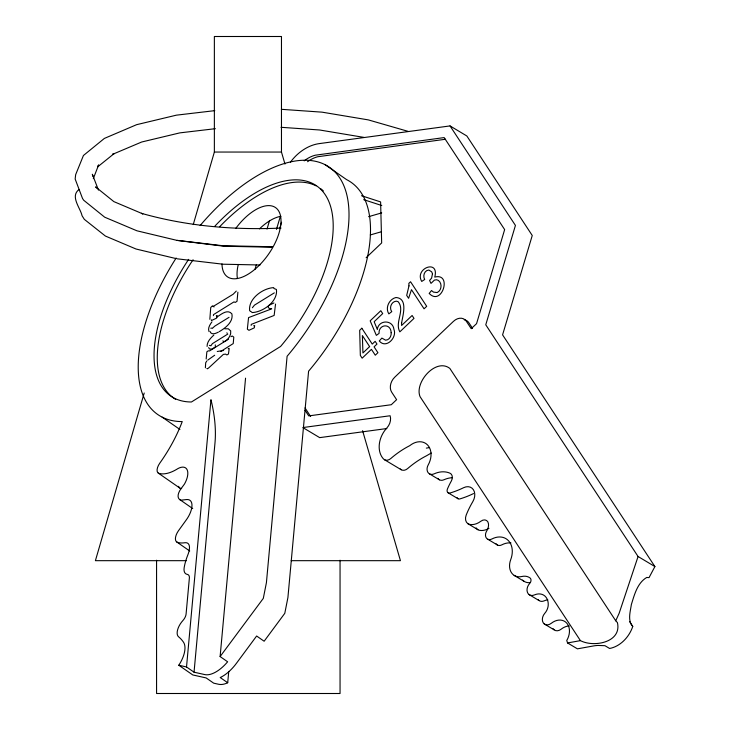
<?xml version="1.0" encoding="UTF-8"?>
<svg xmlns="http://www.w3.org/2000/svg" width="730" height="730" viewBox="0 0 730 730"><rect width="100%" height="100%" fill="white"/><g stroke="black" fill="none" stroke-linecap="round" stroke-linejoin="round"><path stroke-width="1.09" d="M213.406 315.615L213.498 314.639L233.992 301.873L235.243 302.448L237.022 301.289L237.88 292.21M194.043 672.193L186.524 666.964L210.952 399.712A127.923 73.046 58.1 0 1 214.967 443.128L194.043 672.193L204.71 674.575A29.693 14.673 -55.2 0 0 225.88 663.78L227.632 661.791L220.113 656.562L245.554 378.158M251.156 325.425L251.257 324.385L274.142 315.451L275.538 304.091M176.158 258.018A150.499 74.378 -55.2 0 0 182.235 421.584A97.829 48.344 -55.2 0 1 159.779 463.167A8.796 4.343 -55.2 0 0 158.848 473.35A43.672 21.581 -55.2 0 0 177.938 468.578A17.055 8.431 -55.2 0 1 187.227 469.974A17.055 8.431 -55.2 0 1 184.498 484.027L180.921 488.863A8.66 4.28 -55.2 0 0 178.339 497.696A14.5 7.163 -55.2 0 0 181.14 500.178L186.552 499.557A16.023 7.92 -55.2 0 1 191.963 505.99A17.757 8.778 -55.2 0 1 185.977 520.317L178.33 530.929A10.028 4.955 -55.2 0 0 177.29 542.253A43.362 21.435 -55.2 0 0 184.763 542.746A13.113 6.479 -55.2 0 1 189.49 547.628A18.515 9.152 -55.2 0 1 187.811 554.983A46.565 23.013 -55.2 0 0 184.179 567.584A13.578 6.716 -55.2 0 0 187.263 574.382A8.943 4.426 -55.2 0 1 189.289 578.963L186.086 614.049A7.099 3.504 -55.2 0 1 182.865 620.582A12.51 6.187 -55.2 0 0 178.576 636.797A97.437 48.153 -55.2 0 1 183.513 642.236A23.059 11.397 -55.2 0 1 178.786 665.24L192.757 674.94L206.17 677.942L213.689 683.17L218.681 684.284A29.693 14.673 -55.2 0 0 226.446 683.326L227.714 682.751L228.745 671.408M210.833 345.892L212.384 343.666L227.769 334.084M252.388 307.741L254.487 305.122L274.316 292.867M144.212 393.014L95.402 560.677L186.451 560.677M193.258 224.548L214.364 152.05L214.364 36.5L281.47 36.5L281.47 152.05L284.974 164.067M254.989 269.334L256.285 264.981M267.007 229.092L269.607 220.396M276.46 229.393L280.347 216.363M279.626 228.727L281.579 222.212M290.367 162.252A42.249 32.056 -59.1 0 1 319.22 143.618L450.027 125.916L515.435 225.424L485.76 324.795L638.075 556.506L619.122 613.346L615.737 620.783L617.425 622.59C621.996 642.418 593.837 647.692 580.423 640.63L567.566 642.947L566.754 640.484A15.357 11.653 -59.1 0 0 566.69 623.055A15.357 11.653 -59.1 0 0 551.287 623.301A7.574 5.749 -59.1 0 1 543.266 622.845A7.574 5.749 -59.1 0 1 544.753 613.346A10.941 8.304 -59.1 0 0 548.23 605.088A14.527 11.023 -59.1 0 0 534.387 594.941A7.738 5.867 -59.1 0 1 527.48 592.486A7.738 5.867 -59.1 0 1 529.688 583.462A3.86 2.929 -59.1 0 0 529.962 577.886A15.33 11.634 -59.1 0 0 521.859 576.499A15.312 11.625 -59.1 0 1 510.735 559.582A20.102 15.257 -59.1 0 0 508.6 540.83A20.102 15.257 -59.1 0 0 491.92 538.977A6.36 4.827 -59.1 0 1 486.262 537.9A6.36 4.827 -59.1 0 1 486.691 531.02A9.727 7.382 -59.1 0 0 488.498 523.939A6.488 4.928 -59.1 0 0 480.924 521.193A17 12.903 -59.1 0 1 469.691 524.432A8.249 6.26 -59.1 0 1 466.196 515.07A74.533 56.557 -59.1 0 1 472.83 501.601A11.242 8.532 -59.1 0 0 473.414 489.72A11.242 8.532 -59.1 0 0 463.678 487.667A95.986 72.836 -59.1 0 1 450.027 493.015A3.486 2.646 -59.1 0 1 447.408 489.036A66.877 50.744 -59.1 0 1 451.368 480.942A6.232 4.727 -59.1 0 0 449.981 473.204A27.192 20.632 -59.1 0 0 434.095 473.861A7.318 5.557 -59.1 0 1 427.944 472.438A7.318 5.557 -59.1 0 1 428.209 464.91A17.83 13.532 -59.1 0 0 427.588 444.981A17.83 13.532 -59.1 0 0 409.758 445.665A86.313 65.499 -59.1 0 0 390.805 458.513A7.099 5.384 -59.1 0 1 383.46 458.914A22.812 17.31 -59.1 0 1 386.9 427.917A10.914 8.276 -59.1 0 0 390.103 415.753L302.859 427.561L319.685 437.635L386.791 428.546M93.321 178.631L98.623 164.916L97.537 166.768M450.027 125.916L466.844 135.981L532.252 235.489L502.578 334.86L654.901 566.571L649.034 577.631L646.762 577.448C637.354 582.914 634.388 594.813 631.359 604.559C630.364 611.521 627.38 620.637 632.755 626.449A27.649 20.988 -59.1 0 1 609.605 648.468L604.96 645.694L597.916 645.439A17.219 6.187 4.2 0 0 593.134 646.014L577.421 648.842L567.566 642.947M211.956 321.83C210.003 324.531 207.575 328.153 209.017 331.584M212.494 328.208L214.803 326.118L229.056 317.322M220.113 656.562L263.302 598.39L266.423 582.631L287.1 356.258A150.499 74.378 -55.2 0 0 339.614 177.737A150.499 74.378 -55.2 0 0 200.139 225.543M206.845 360.958L205.696 362.746L205.376 367.792M366.122 257.708L381.662 242.935L380.613 201.918L361.487 195.713M213.835 335.097C210.605 338.036 206.982 341.759 207.083 346.44M97.701 166.832L114.172 153.574L112.42 154.395L141.693 142.003L179.835 132.878L215.377 128.69M79.022 189.526C69.87 196.352 80.4 207.94 82.061 215.742L84.324 219.347L105.394 236.046L136.026 249.012L175.957 258.566M216.746 317.176C220.871 314.594 227.441 308.626 231.885 313.863C233.6 321.866 225.342 328.089 219.228 331.657M228.536 339.103L209.519 350.947L208.16 350.856L206.864 351.814L206.179 358.987M214.675 355.227L207.785 360.109M220.715 351.468L233.235 343.575L233.792 337.105L232.177 335.982L230.99 336.685M236.274 291.087L233.144 294.245L213.178 306.454M269.251 305.167L273.933 302.968M228.152 348.776L229.037 348.374L229.147 348.849L228.454 354.023L226.884 354.962L225.607 354.132L223.38 354.388L208.661 367.947L207.411 368.814L206.891 368.477M218.343 332.168C216.08 333.209 212.695 334.988 210.632 332.697L210.213 331.602M431.275 453.011L426.585 455.73A86.313 65.499 -59.1 0 0 407.623 468.587A7.099 5.384 -59.1 0 1 400.277 468.979M271.715 308.845L248.556 317.605L247.351 329.193L248.957 330.316L254.314 327.825L254.67 325.562L253.657 325.79M211.91 328.144L210.778 328.208M368.586 216.673L381.699 212.895M370.265 234.96L380.987 231.866M426.329 448.12L429.176 447.654M271.085 308.607L269.963 308.79L268.357 307.668L268.238 306.691M217.266 351.495L223.663 350.473M224.721 328.783L228.298 328.792L230.707 330.9L230.634 333.865L229.695 336.311A7.501 3.705 -55.2 0 1 225.269 341.175L223.526 341.804L222.933 340.8M445.565 139.238L317.714 156.74A30.441 23.095 -59.1 0 0 307.576 161.713M214.775 110.65L176.386 115.167L136.629 124.675L104.381 138.417L83.439 155.49L75.655 174.662L75.163 179.032L82.517 198.46L83.704 200.248L104.691 217.193L136.93 230.799L176.596 240.289L222.787 245.727L272.363 246.749M216.354 315.725L217.248 315.634L216.655 318.088L212.211 320.214L211.454 320.434L211.326 319.895M281.023 228.07C234.111 230.206 186.679 226.2 141.401 213.324L142.87 213.899L113.862 201.617L95.621 186.926L97.272 188.304M214.364 152.05L281.47 152.05M291.17 560.677L400.441 560.677L362.582 430.663M271.916 247.215L223.9 246.22L177.016 240.407M260.035 264.981L223.033 264.214L177.052 258.803M281.388 109.317L322.03 112.155L368.321 119.893L408.079 131.354M281.004 127.294L319.594 129.986L364.024 137.404M215.295 344.879L215.332 347.079L212.038 349.04L209.428 348.967L208.698 347.553M209.4 345.381L210.085 345.5M273.796 287.611C262.882 288.14 248.09 298.762 249.651 310.697L250.682 311.454M273.914 288.469L276.415 289.481C278.121 301.417 263.156 312.011 252.297 312.577L251.266 311.82M178.786 665.24L186.524 666.964M363.695 199.655L381.763 205.522M638.075 556.506L654.901 566.571M429.559 473.916L439.414 479.82M448.165 492.832L458.02 498.727M384.427 459.69L401.245 469.755M468.094 523.83L477.949 529.724M487.749 539.224L497.605 545.127M514.157 575.395L524.021 581.299M529.104 594.603L538.959 600.507M544.215 623.904L554.07 629.808M325.087 164.679L346.577 179.607A150.499 74.378 -55.2 0 1 308.589 371.187L287.912 597.56L284.791 613.319L264.141 641.232L256.622 636.012L236.42 663.324A29.693 14.673 -55.2 0 1 221.117 677.102L220.195 677.522L227.714 682.751M214.054 306.956L212.448 305.834L210.742 307.485L209.848 319.311M162.151 417.131L179.909 429.459M158.264 473.086L179.753 488.014M179.689 499.53L192.729 508.591M176.669 541.925L189.709 550.977M472.538 328.345L468.861 322.751A11.288 8.568 -59.1 0 0 464.225 319.776M629.634 621.705L632.755 626.449M615.737 620.783L449.853 368.431C435.938 357.545 414.092 382.575 420.097 396.728L580.423 640.63M305.012 407.924L310.624 416.465M304.985 410.214L308.726 415.899L391.298 404.721L396.609 399.675L391.709 392.211A11.288 8.568 -59.1 0 1 394.775 377.164L453.458 321.355A11.288 8.568 -59.1 0 1 466.333 321.246L471.242 328.701L476.553 323.655L504.649 229.594L444.159 137.578L315.187 155.225A30.441 23.095 -59.1 0 0 304.191 160.856M226.866 332.798L227.13 333.3M98.459 190.092L92.336 174.251L93.002 176.368M340.052 560.22L340.052 693.5L156.567 693.5L156.567 560.22M569.217 625.957A15.357 11.653 -59.1 0 0 561.142 629.196A7.574 5.749 -59.1 0 1 553.121 628.749M473.533 493.571A95.986 72.836 -59.1 0 1 459.882 498.909A3.486 2.646 -59.1 0 1 457.126 497.65M452.198 477.721A27.192 20.632 -59.1 0 0 443.95 479.765A7.318 5.557 -59.1 0 1 437.799 478.333M547.81 599.859A14.527 11.023 -59.1 0 0 544.242 600.836A7.738 5.867 -59.1 0 1 538.019 599.576M529.633 582.704A15.312 11.625 -59.1 0 1 522.516 580.095M488.981 528.319A17 12.903 -59.1 0 1 479.555 530.336A8.249 6.26 -59.1 0 1 476.161 527.872M496.117 543.795A6.36 4.827 -59.1 0 0 501.775 544.881A20.102 15.257 -59.1 0 1 510.945 542.938M320.771 188.76A127.923 63.227 -55.2 0 1 323.326 190.904M175.674 399.374A127.923 63.227 -55.2 0 1 193.085 259.752M219.684 226.711A127.923 63.227 -55.2 0 1 316.09 185.849M235.918 228.198A42.139 20.823 -55.2 0 1 278.951 211.472A42.139 20.823 -55.2 0 1 257.206 267.271A42.139 20.823 -55.2 0 1 221.993 263.932M214.921 226.099A127.923 63.227 -55.2 0 1 326.949 197.584A127.923 63.227 -55.2 0 1 280.585 346.458L191.442 401.984A127.923 63.227 -55.2 0 1 188.623 259.36M181.633 488.589A43.672 21.581 -55.2 0 1 180.337 488.279A8.796 4.343 -55.2 0 1 178.668 486.317M237.423 278.531A42.139 20.823 -55.2 0 1 238.309 264.406M259.478 228.882A42.139 20.823 -55.2 0 1 280.94 216.299M391.171 332.707C391.508 336.092 389.346 340.116 385.613 340.189L381.872 338.09L379.281 340.983C386.042 349.278 397.348 337.543 393.935 329.394C392.804 319.448 378.569 319.676 377.328 329.385L374.152 321.711L382.702 313.581L380.814 310.706L370.174 320.826L376.351 335.38L379.071 333.391C378.35 324.348 390.778 322.678 391.171 332.707M401.628 322.797L401.591 325.489L412.112 315.497L414.001 318.38L399.839 331.849C394.492 322.404 405.369 310.223 398.124 301.691L396.363 301.171C391.481 301.408 388.862 307.804 391.764 311.637L388.844 313.891C384.947 307.777 389.172 299.108 395.961 297.512C408.216 298.278 402.851 315.278 401.628 322.797M432.488 273.805L431.585 278.139L429.568 280.457L430.992 283.377L434.469 280.065L436.458 279.754L438.365 280.402C442.407 283.386 441.76 290.467 437.151 292.548L433.483 292.109L431.53 290.54L429.176 293.433C441.988 306.865 452.536 272.427 434.77 277.099C439.633 258.712 414.056 268.284 421.721 281.433L424.696 279.48C422.597 275.967 424.376 270.255 428.857 270.045L431.685 271.834L432.488 273.805M408.982 285.886L406.692 295.404L408.599 298.305L411.474 289.682L424.057 308.817L426.694 306.317L410.552 281.753L408.837 283.377L408.982 285.886M361.843 328.235L359.68 330.288L360.337 355.428L362.144 358.174L371.433 349.351L375.284 355.209L377.921 352.7L374.07 346.841L376.972 344.076L375.165 341.33L372.254 344.085L361.843 328.235M369.617 346.595L362.929 352.964L362.372 335.572L369.617 346.595"/></g></svg>
